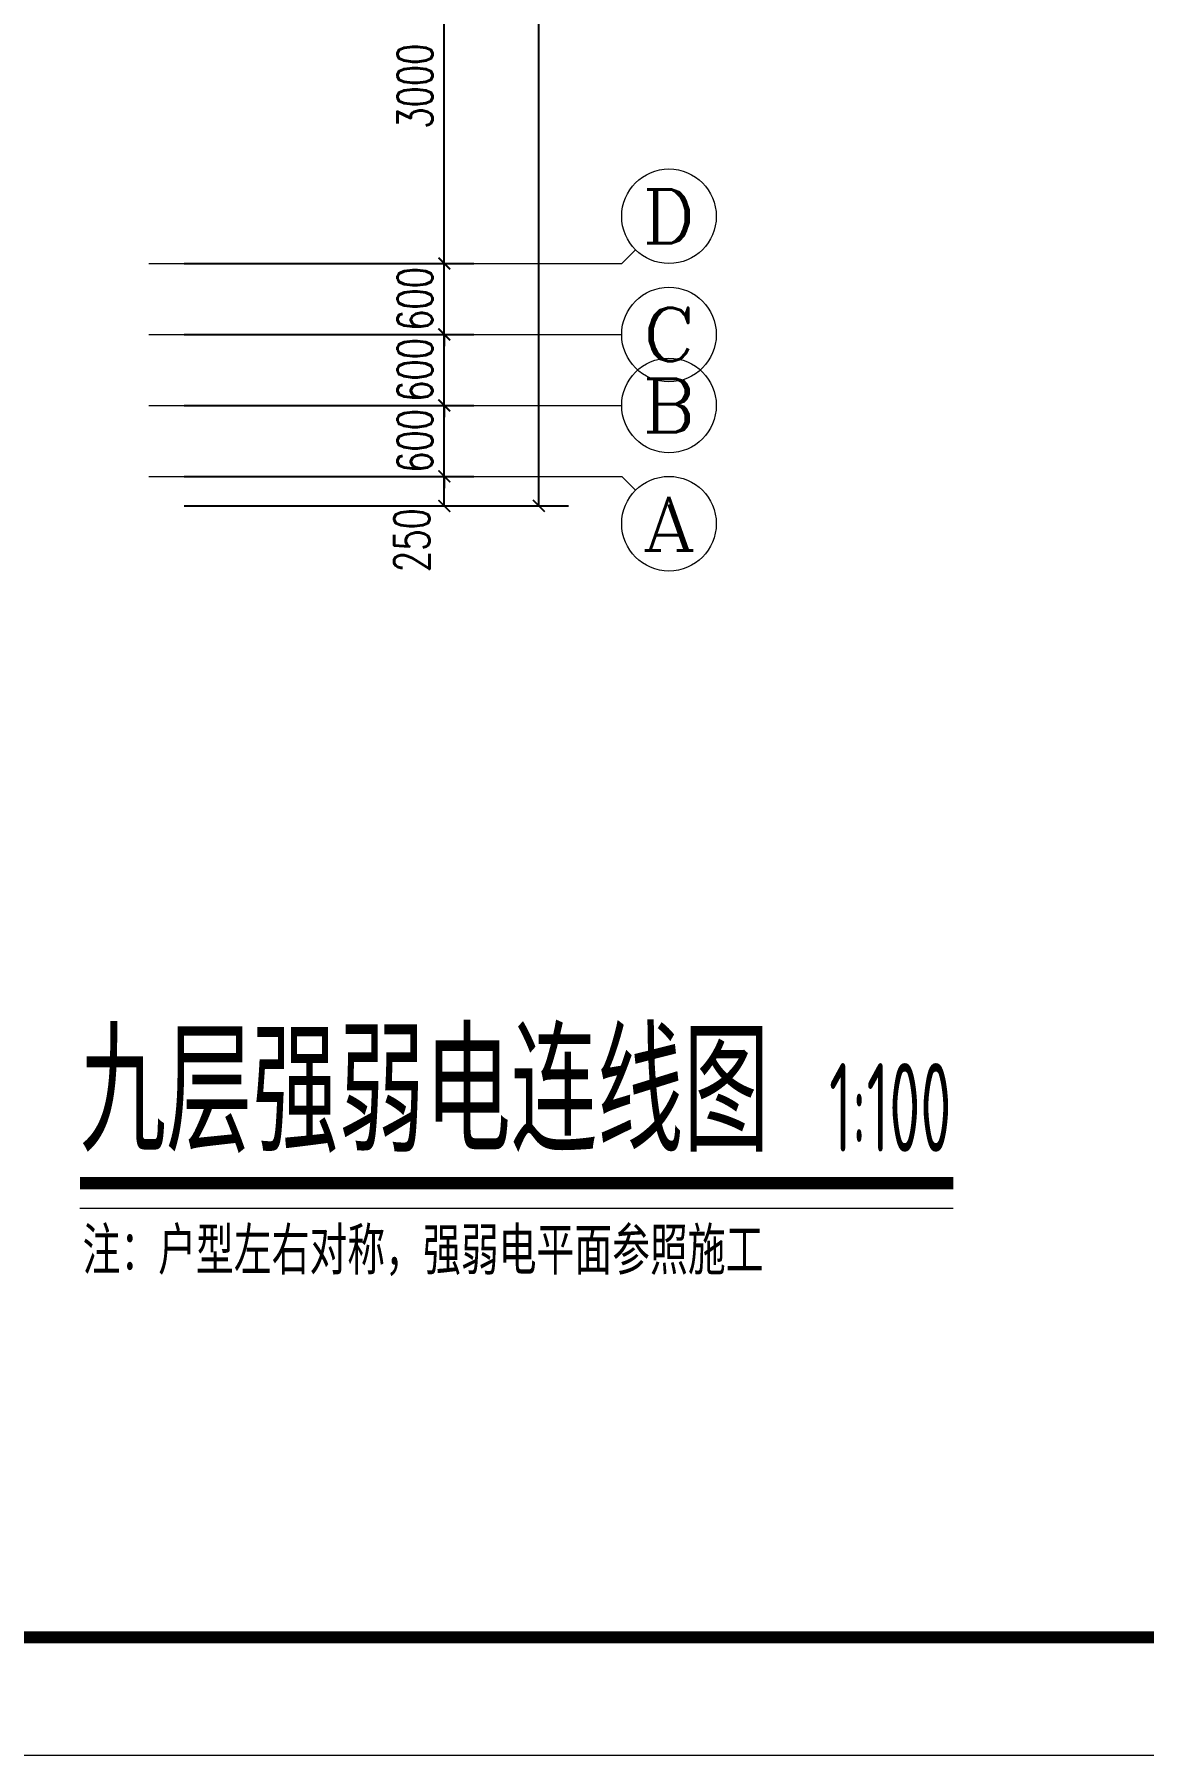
# Model space of a CAD drawing. Extents: x 3753737 to 4713801, y -857380 to 24339.
# Drawn here: x 4688481 to 4697863, y -807777 to -793222 of the extents above; entities that cross this region are included whole.
import ezdxf
from ezdxf.enums import TextEntityAlignment as Align

# ---------------------------------------------------------------- set-up
doc = ezdxf.new("R2010")
doc.units = 0
doc.header["$LTSCALE"] = 1000
doc.header["$MEASUREMENT"] = 0
doc.layers.get('0').update_dxf_attribs({"linetype": 'CONTINUOUS'})
doc.layers.get('Defpoints').update_dxf_attribs({"linetype": 'CONTINUOUS'})
doc.layers.add('!!DIM-照明', color=7, linetype='CONTINUOUS')
doc.layers.add('!!电气', color=1, linetype='CONTINUOUS')
for name, color, linetype, lineweight in [('AXIS', 114, 'CONTINUOUS', 20), ('AXIS_TEXT', 7, 'CONTINUOUS', 20), ('DIM_SYMB', 252, 'CONTINUOUS', 20), ('图框', 147, 'CONTINUOUS', 20)]:
    doc.layers.add(name, color=color, linetype=linetype, lineweight=lineweight)
doc.styles.add('_TCH_AXIS', font='COMPLEX', dxfattribs={"bigfont": 'GBCBIG'})
doc.styles.add('_TCH_DIM_T3', font='SIMPLEX.shx', dxfattribs={"width": 0.705882, "bigfont": 'GBCBIG.shx'})
doc.styles.add('_TEL_DIM', font='SIMPLEX', dxfattribs={"width": 0.8, "height": 3.5, "bigfont": 'HZTXT'})
doc.styles.add('COMPLEX', font='COMPLEX')
doc.styles.get("Standard").update_dxf_attribs({"font": 'gbenor.shx', "bigfont": 'gbcbig.shx'})
doc.dimstyles.new('_TCH_ARCH&&100', dxfattribs={"dimtxt": 297.5, "dimasz": 100, "dimexe": 250, "dimexo": 300, "dimgap": 100, "dimtad": 1, "dimdec": 0, "dimzin": 0, "dimdsep": 46, "dimtxsty": '_TCH_DIM_T3', "dimblk": 'ARCHTICK', "dimcen": 0.09, "dimclrt": 7, "dimazin": 2, "dimtfac": 1, "dimtdec": 0, "dimtix": 1, "dimtmove": 2, "dimatfit": 3, "dimfxl": 1, "dimtolj": 1, "dimtzin": 0, "dimarcsym": 0})

# ---------------------------------------------------------------- blocks, each defined once
blk = doc.blocks.new('_ArchTick')
at = {"color": 0, "linetype": 'ByBlock', "const_width": 0.15}
blk.add_lwpolyline([(-0.5, -0.5), (0.5, 0.5)], dxfattribs=at)
blk = doc.blocks.new('*D539')
at = {"layer": 'AXIS', "color": 0, "lineweight": -2, "transparency": 16777216}
for p, q in [((64102, -6232), (67352, -6232)), ((67102, -19132), (67102, -6232)), ((64102, -19132), (67352, -19132))]:
    blk.add_line(p, q, dxfattribs=at)
at = {"layer": 'Defpoints', "color": 0, "transparency": 16777216}
for p in [(63802, -6232), (67102, -6232), (63802, -19132)]:
    blk.add_point(p, dxfattribs=at)
at = {"layer": 'AXIS', "color": 0, "lineweight": -2, "transparency": 16777216, "xscale": 100, "yscale": 100, "zscale": 100}
for p, rotation in [((67102, -6232), 90), ((67102, -19132), 270)]:
    blk.add_blockref('_ArchTick', p, dxfattribs=dict(at, rotation=rotation))
at = {"layer": 'AXIS', "color": 7, "transparency": 16777216, "insert": (66854, -12682), "char_height": 297.5, "attachment_point": 5, "rotation": 90, "style": '_TCH_DIM_T3'}
blk.add_mtext('\\A1;12900', dxfattribs=at)
blk = doc.blocks.new('*D540')
at = {"layer": 'AXIS', "color": 0, "lineweight": -2, "transparency": 16777216}
for p, q in [((64102, -18882), (66552, -18882)), ((66302, -19132), (66302, -18882)), ((64102, -19132), (66552, -19132))]:
    blk.add_line(p, q, dxfattribs=at)
at = {"layer": 'Defpoints', "color": 0, "transparency": 16777216}
for p in [(63802, -18882), (66302, -18882), (63802, -19132)]:
    blk.add_point(p, dxfattribs=at)
at = {"layer": 'AXIS', "color": 0, "lineweight": -2, "transparency": 16777216, "xscale": 100, "yscale": 100, "zscale": 100}
for p, rotation in [((66302, -18882), 90), ((66302, -19132), 270)]:
    blk.add_blockref('_ArchTick', p, dxfattribs=dict(at, rotation=rotation))
at = {"layer": 'AXIS', "color": 7, "transparency": 16777216, "insert": (66027, -19421), "char_height": 297.5, "attachment_point": 5, "rotation": 90, "style": '_TCH_DIM_T3'}
blk.add_mtext('\\A1;250', dxfattribs=at)
blk = doc.blocks.new('*D541')
at = {"layer": 'AXIS', "color": 0, "lineweight": -2, "transparency": 16777216}
for p, q in [((66302, -18282), (66302, -18182)), ((64102, -18282), (66552, -18282)), ((66302, -18882), (66302, -18282)), ((64102, -18882), (66552, -18882)), ((66302, -18882), (66302, -18982))]:
    blk.add_line(p, q, dxfattribs=at)
at = {"layer": 'Defpoints', "color": 0, "transparency": 16777216}
for p in [(63802, -18282), (66302, -18282), (63802, -18882)]:
    blk.add_point(p, dxfattribs=at)
at = {"layer": 'AXIS', "color": 0, "lineweight": -2, "transparency": 16777216, "xscale": 100, "yscale": 100, "zscale": 100}
for p, rotation in [((66302, -18282), 270), ((66302, -18882), 90)]:
    blk.add_blockref('_ArchTick', p, dxfattribs=dict(at, rotation=rotation))
at = {"layer": 'AXIS', "color": 7, "transparency": 16777216, "insert": (66054, -18582), "char_height": 297.5, "attachment_point": 5, "rotation": 90, "style": '_TCH_DIM_T3'}
blk.add_mtext('\\A1;600', dxfattribs=at)
blk = doc.blocks.new('*D542')
at = {"layer": 'AXIS', "color": 0, "lineweight": -2, "transparency": 16777216}
for p, q in [((66302, -17682), (66302, -17582)), ((64102, -17682), (66552, -17682)), ((66302, -18282), (66302, -17682)), ((64102, -18282), (66552, -18282)), ((66302, -18282), (66302, -18382))]:
    blk.add_line(p, q, dxfattribs=at)
at = {"layer": 'Defpoints', "color": 0, "transparency": 16777216}
for p in [(63802, -17682), (66302, -17682), (63802, -18282)]:
    blk.add_point(p, dxfattribs=at)
at = {"layer": 'AXIS', "color": 0, "lineweight": -2, "transparency": 16777216, "xscale": 100, "yscale": 100, "zscale": 100}
for p, rotation in [((66302, -17682), 270), ((66302, -18282), 90)]:
    blk.add_blockref('_ArchTick', p, dxfattribs=dict(at, rotation=rotation))
at = {"layer": 'AXIS', "color": 7, "transparency": 16777216, "insert": (66054, -17982), "char_height": 297.5, "attachment_point": 5, "rotation": 90, "style": '_TCH_DIM_T3'}
blk.add_mtext('\\A1;600', dxfattribs=at)
blk = doc.blocks.new('*D543')
at = {"layer": 'AXIS', "color": 0, "lineweight": -2, "transparency": 16777216}
for p, q in [((66302, -17082), (66302, -16982)), ((64102, -17082), (66552, -17082)), ((66302, -17682), (66302, -17082)), ((64102, -17682), (66552, -17682)), ((66302, -17682), (66302, -17782))]:
    blk.add_line(p, q, dxfattribs=at)
at = {"layer": 'Defpoints', "color": 0, "transparency": 16777216}
for p in [(63802, -17082), (66302, -17082), (63802, -17682)]:
    blk.add_point(p, dxfattribs=at)
at = {"layer": 'AXIS', "color": 0, "lineweight": -2, "transparency": 16777216, "xscale": 100, "yscale": 100, "zscale": 100}
for p, rotation in [((66302, -17082), 270), ((66302, -17682), 90)]:
    blk.add_blockref('_ArchTick', p, dxfattribs=dict(at, rotation=rotation))
at = {"layer": 'AXIS', "color": 7, "transparency": 16777216, "insert": (66054, -17382), "char_height": 297.5, "attachment_point": 5, "rotation": 90, "style": '_TCH_DIM_T3'}
blk.add_mtext('\\A1;600', dxfattribs=at)
blk = doc.blocks.new('*D544')
at = {"layer": 'AXIS', "color": 0, "lineweight": -2, "transparency": 16777216}
for p, q in [((64102, -14082), (66552, -14082)), ((66302, -17082), (66302, -14082)), ((64102, -17082), (66552, -17082))]:
    blk.add_line(p, q, dxfattribs=at)
at = {"layer": 'Defpoints', "color": 0, "transparency": 16777216}
for p in [(63802, -14082), (66302, -14082), (63802, -17082)]:
    blk.add_point(p, dxfattribs=at)
at = {"layer": 'AXIS', "color": 0, "lineweight": -2, "transparency": 16777216, "xscale": 100, "yscale": 100, "zscale": 100}
for p, rotation in [((66302, -14082), 90), ((66302, -17082), 270)]:
    blk.add_blockref('_ArchTick', p, dxfattribs=dict(at, rotation=rotation))
at = {"layer": 'AXIS', "color": 7, "transparency": 16777216, "insert": (66054, -15582), "char_height": 297.5, "attachment_point": 5, "rotation": 90, "style": '_TCH_DIM_T3'}
blk.add_mtext('\\A1;3000', dxfattribs=at)
blk = doc.blocks.new('_AXISO')
blk.add_circle((0, 0), 0.5)
at = {"layer": 'AXIS_TEXT', "style": 'COMPLEX', "width": 1.041667}
blk.add_attdef('A', text='', height=0.56, dxfattribs=at).set_placement((-0.25, -0.28), (0.25, -0.28), align=Align.FIT)
blk = doc.blocks.new('A$C100F5A36')
at = {"layer": 'AXIS'}
for p, q in [((67919.6, -16965.2), (67802.5, -17082.4)), ((63802.5, -17082.4), (67802.5, -17082.4)), ((63802.5, -17682.4), (67802.5, -17682.4)), ((63802.5, -18282.4), (67802.5, -18282.4)), ((63802.5, -18882.4), (67802.5, -18882.4)), ((67919.6, -18999.6), (67802.5, -18882.4))]:
    blk.add_line(p, q, dxfattribs=at)
ref = blk.add_blockref('_AXISO', (68202.5, -16682.4), dxfattribs=dict(at, xscale=800, yscale=800, zscale=800))
ref.add_attrib('A', 'D', dxfattribs={"layer": 'AXIS_TEXT', "height": 452.5, "style": '_TCH_AXIS', "width": 1.235294}).set_placement((67976.2, -16908.7), (68428.7, -16908.7), align=Align.FIT)
ref = blk.add_blockref('_AXISO', (68202.5, -17682.4), dxfattribs=dict(at, xscale=800, yscale=800, zscale=800))
ref.add_attrib('A', 'C', dxfattribs={"layer": 'AXIS_TEXT', "height": 452.5, "style": '_TCH_AXIS', "width": 1.4}).set_placement((67976.2, -17908.7), (68428.7, -17908.7), align=Align.FIT)
ref = blk.add_blockref('_AXISO', (68202.5, -18282.4), dxfattribs=dict(at, xscale=800, yscale=800, zscale=800))
ref.add_attrib('A', 'B', dxfattribs={"layer": 'AXIS_TEXT', "height": 452.5, "style": '_TCH_AXIS', "width": 1.235294}).set_placement((67976.2, -18508.7), (68428.7, -18508.7), align=Align.FIT)
ref = blk.add_blockref('_AXISO', (68202.5, -19282.4), dxfattribs=dict(at, xscale=800, yscale=800, zscale=800))
ref.add_attrib('A', 'A', dxfattribs={"layer": 'AXIS_TEXT', "height": 452.5, "style": '_TCH_AXIS', "width": 1.166667}).set_placement((67976.2, -19508.7), (68428.7, -19508.7), align=Align.FIT)
for p1, p2, distance, text, picture, middle in [((63802.5, -19132.4), (63802.5, -6232.4), -3300, '12900', '*D539', (66853.7, -12682.4)), ((63802.5, -17082.4), (63802.5, -14082.4), -2500, '3000', '*D544', (66053.7, -15582.4)), ((63802.5, -17682.4), (63802.5, -17082.4), -2500, '600', '*D543', (66053.7, -17382.4)), ((63802.5, -18282.4), (63802.5, -17682.4), -2500, '600', '*D542', (66053.7, -17982.4)), ((63802.5, -18882.4), (63802.5, -18282.4), -2500, '600', '*D541', (66053.7, -18582.4))]:
    dim = blk.add_aligned_dim(p1=p1, p2=p2, distance=distance, text=text, dimstyle='_TCH_ARCH&&100', dxfattribs=at)
    dim.commit()
    dim.dimension.update_dxf_attribs({"geometry": picture, "text_midpoint": middle})
dim = blk.add_linear_dim(base=(66302.5, -18882.4), p1=(63802.5, -19132.4), p2=(63802.5, -18882.4), angle=90, text='250', dimstyle='_TCH_ARCH&&100', dxfattribs=at)
dim.commit()
dim.dimension.update_dxf_attribs({"geometry": '*D540', "text_midpoint": (66027.5, -19421.4), "dimtype": 129})

msp = doc.modelspace()

# ---------------------------------------------------------------- linework, layer by layer
at = {"layer": 'DIM_SYMB', "const_width": 105}
msp.add_lwpolyline([(4688865.5, -802936.6), (4696253.7, -802936.6)], dxfattribs=at)
at = {"layer": 'DIM_SYMB'}
msp.add_lwpolyline([(4688865.5, -803146.6), (4696253.7, -803146.6)], dxfattribs=at)

# ---------------------------------------------------------------- block references
at = {"layer": '!!电气'}
msp.add_blockref('A$C100F5A36', (4625646.2, -778077.2), dxfattribs=at)

# ---------------------------------------------------------------- texts
at = {"layer": '!!DIM-照明', "style": '_TEL_DIM', "width": 0.8}
msp.add_text('注：户型左右对称，强弱电平面参照施工', height=400, dxfattribs=at).set_placement((4688888.1, -803709.4))
at = {"layer": 'DIM_SYMB', "color": 7}
msp.add_text('九层强弱电连线图', height=1012.77, dxfattribs=at).set_placement((4688865.5, -802670.8))
at = {"layer": 'DIM_SYMB', "color": 7, "width": 0.6}
msp.add_text('1:100', height=750, dxfattribs=at).set_placement((4695203.4, -802670.8))

# ---------------------------------------------------------------- next in the draw order: linework, layer by layer
at = {"layer": '图框'}
msp.add_lwpolyline([(4623146.2, -748377.2), (4707246.2, -748377.2), (4707246.2, -807777.2), (4623146.2, -807777.2)], close=True, dxfattribs=at)
at = {"layer": '图框', "const_width": 100}
msp.add_lwpolyline([(4706246.2, -806777.2), (4706246.2, -749377.2), (4625646.2, -749377.2), (4625646.2, -806777.2)], close=True, dxfattribs=at)

doc.saveas('drawing.dxf')
